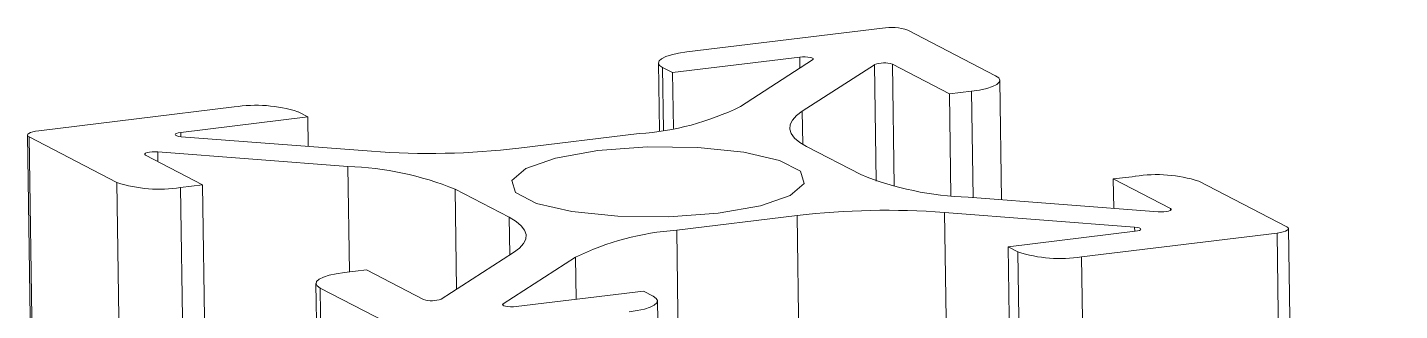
# Model space of a CAD drawing. Header units: millimetres. Extents: x -172 to 1209, y -709 to 1573.
# Drawn here: x 408.25 to 436.73, y 212.46 to 218.32 of the extents above; entities that cross this region are included whole.
import ezdxf

# ---------------------------------------------------------------- set-up
doc = ezdxf.new("R2010")
doc.units = ezdxf.units.MM

msp = doc.modelspace()

# ---------------------------------------------------------------- linework, layer by layer
at = {"color": 7, "linetype": 'Continuous', "lineweight": 15}
for p, q in [((421.937, 217.817), (425.995, 218.309)), ((426.524, 218.269), (428.347, 217.324)), ((424.279, 217.708), (421.639, 217.388)), ((423.047, 216.686), (424.548, 217.651)), ((421.346, 217.59), (421.367, 216.183)), ((421.639, 217.388), (421.434, 217.494)), ((421.639, 217.388), (421.656, 216.232)), ((425.834, 217.552), (424.333, 216.587)), ((427.389, 216.945), (426.203, 217.56)), ((428.472, 214.751), (428.435, 217.228)), ((427.845, 217.001), (427.389, 216.945)), ((427.42, 214.836), (427.389, 216.945)), ((408.483, 216.184), (412.542, 216.676)), ((413.864, 216.575), (414.069, 216.469)), ((414.069, 216.469), (411.429, 216.148)), ((414.078, 215.857), (414.069, 216.469)), ((408.247, 216.093), (414.699, -218.831)), ((410.105, 215.11), (408.282, 216.055)), ((411.439, 216.06), (415.388, 215.757)), ((418.448, 215.821), (420.947, 216.124)), ((410.697, 215.678), (411.883, 215.063)), ((414.899, 215.442), (410.951, 215.746)), ((424.423, 215.857), (425.546, 215.275)), ((430.789, 215.183), (431.245, 215.238)), ((431.975, 214.569), (430.789, 215.183)), ((430.789, 215.183), (430.798, 214.572)), ((432.567, 215.137), (434.39, 214.192)), ((411.883, 215.063), (411.427, 215.008)), ((411.883, 215.063), (418.313, -218.392)), ((418.249, 214.389), (417.126, 214.971)), ((427.774, 214.804), (431.722, 214.501)), ((424.225, 214.426), (421.725, 214.122)), ((431.233, 214.187), (427.285, 214.49)), ((428.604, 213.778), (431.244, 214.098)), ((434.189, 214.063), (430.131, 213.57)), ((436.732, 58.659), (434.426, 214.154)), ((416.839, 212.694), (418.339, 213.659)), ((428.809, 213.672), (428.604, 213.778)), ((430.987, 53.129), (428.604, 213.778)), ((419.625, 213.56), (418.125, 212.595)), ((414.828, 213.246), (415.284, 213.301)), ((415.284, 213.301), (416.469, 212.687)), ((414.237, 213.019), (420.633, -218.111)), ((416.148, 211.978), (414.325, 212.923)), ((418.394, 212.539), (421.034, 212.859)), ((421.034, 212.859), (421.238, 212.753)), ((423.636, 56.939), (421.326, 212.657))]:
    msp.add_line(p, q, dxfattribs=at)
at = {"color": 8, "linetype": 'Continuous', "lineweight": 15}
for p, q in [((424.282, 217.48), (424.279, 217.708)), ((421.453, 216.197), (421.434, 217.494)), ((425.869, 215.14), (425.834, 217.552)), ((426.203, 217.56), (426.241, 215.032)), ((427.878, 214.796), (427.845, 217.001)), ((424.333, 216.587), (424.343, 215.902)), ((408.282, 216.055), (414.734, -218.827)), ((411.429, 216.148), (411.43, 216.061)), ((410.951, 215.746), (410.954, 215.545)), ((414.931, 213.258), (414.899, 215.442)), ((416.539, -218.607), (410.105, 215.11)), ((417.857, -218.448), (411.427, 215.008)), ((417.126, 214.971), (417.157, 212.899)), ((431.976, 214.53), (431.975, 214.569)), ((418.261, 213.609), (418.249, 214.389)), ((426.584, 55.411), (424.225, 214.426)), ((427.285, 214.49), (429.668, 53.813)), ((421.725, 214.122), (424.06, 56.719)), ((431.234, 214.097), (431.233, 214.187)), ((436.494, 58.718), (434.189, 214.063)), ((431.192, 53.023), (428.809, 213.672)), ((419.638, 212.69), (419.625, 213.56)), ((430.131, 213.57), (432.435, 58.225)), ((414.325, 212.923), (420.719, -218.1)), ((418.125, 212.595), (418.125, 212.561))]:
    msp.add_line(p, q, dxfattribs=at)
at = {"color": 7, "linetype": 'Continuous', "lineweight": 15, "flags": 128}
for points in [[(421.434, 217.494), (421.372, 217.537), (421.347, 217.583), (421.36, 217.63), (421.412, 217.676), (421.499, 217.719), (421.619, 217.758), (421.766, 217.791), (421.937, 217.817)], [(424.279, 217.708), (424.335, 217.713), (424.394, 217.713), (424.45, 217.71), (424.498, 217.702), (424.534, 217.692), (424.556, 217.679), (424.56, 217.665), (424.548, 217.651)], [(428.347, 217.324), (428.41, 217.28), (428.435, 217.234), (428.421, 217.187), (428.37, 217.141), (428.283, 217.098), (428.163, 217.059), (428.015, 217.027), (427.845, 217.001)], [(424.333, 216.587), (424.212, 216.496), (424.128, 216.404), (424.081, 216.31), (424.074, 216.216), (424.105, 216.123), (424.174, 216.031), (424.28, 215.942), (424.423, 215.857)], [(408.282, 216.055), (408.257, 216.072), (408.247, 216.09), (408.252, 216.109), (408.273, 216.128), (408.308, 216.145), (408.356, 216.16), (408.415, 216.174), (408.483, 216.184)], [(411.439, 216.06), (411.388, 216.066), (411.348, 216.076), (411.321, 216.088), (411.311, 216.102), (411.318, 216.116), (411.341, 216.129), (411.379, 216.14), (411.429, 216.148)], [(410.697, 215.678), (410.681, 215.691), (410.682, 215.705), (410.701, 215.719), (410.734, 215.731), (410.78, 215.74), (410.835, 215.746), (410.893, 215.748), (410.951, 215.746)], [(422.586, 214.476), (421.559, 214.399), (420.505, 214.41), (419.552, 214.507), (418.814, 214.678), (418.38, 214.903), (418.302, 215.155), (418.591, 215.402), (419.211, 215.616), (420.087, 215.771), (421.113, 215.847), (422.167, 215.836), (423.121, 215.74), (423.859, 215.568), (424.293, 215.343), (424.37, 215.092), (424.082, 214.844), (423.462, 214.63), (422.586, 214.476)], [(431.975, 214.569), (431.991, 214.555), (431.99, 214.541), (431.972, 214.528), (431.938, 214.516), (431.892, 214.506), (431.838, 214.5), (431.779, 214.499), (431.722, 214.501)], [(418.339, 213.659), (418.461, 213.75), (418.545, 213.843), (418.591, 213.937), (418.599, 214.031), (418.568, 214.124), (418.499, 214.215), (418.392, 214.304), (418.249, 214.389)], [(431.233, 214.187), (431.284, 214.18), (431.325, 214.171), (431.352, 214.159), (431.362, 214.145), (431.355, 214.131), (431.331, 214.118), (431.293, 214.107), (431.244, 214.098)], [(434.39, 214.192), (434.415, 214.175), (434.425, 214.156), (434.42, 214.137), (434.399, 214.119), (434.365, 214.102), (434.317, 214.086), (434.258, 214.073), (434.189, 214.063)], [(414.325, 212.923), (414.263, 212.966), (414.238, 213.012), (414.251, 213.059), (414.303, 213.105), (414.39, 213.148), (414.51, 213.187), (414.658, 213.22), (414.828, 213.246)], [(418.394, 212.539), (418.337, 212.534), (418.278, 212.533), (418.223, 212.537), (418.174, 212.544), (418.138, 212.555), (418.117, 212.568), (418.112, 212.582), (418.125, 212.595)], [(421.238, 212.753), (421.301, 212.709), (421.326, 212.663), (421.312, 212.616), (421.261, 212.57), (421.174, 212.527), (421.054, 212.488), (420.906, 212.456), (420.736, 212.43)]]:
    msp.add_lwpolyline(points, dxfattribs=at)
at = {"color": 7, "linetype": 'Continuous', "lineweight": 15}
for centre, radius, start, end in [((426.175, 217.185), 1.139, 72.1431, 99.0639), ((426.029, 217.038), 0.551, 71.6051, 110.805), ((412.99, 213.864), 2.848, 72.1438, 99.0635), ((420.572, 221.733), 5.622, 273.8334, 296.1282), ((416.582, 231.73), 16.018, 265.7231, 276.6871), ((414.694, 208.967), 6.478, 67.9435, 88.184), ((410.978, 217.82), 2.848, 252.1431, 279.0639), ((427.979, 221.279), 6.478, 247.9432, 268.1841), ((431.694, 212.426), 2.848, 72.1433, 99.064), ((426.09, 198.517), 16.018, 85.723, 96.6872), ((422.101, 208.513), 5.622, 93.8336, 116.128), ((429.682, 216.382), 2.848, 252.1434, 279.064), ((416.643, 213.209), 0.551, 251.6051, 290.805)]:
    msp.add_arc(centre, radius, start, end, dxfattribs=at)

doc.saveas('drawing.dxf')
